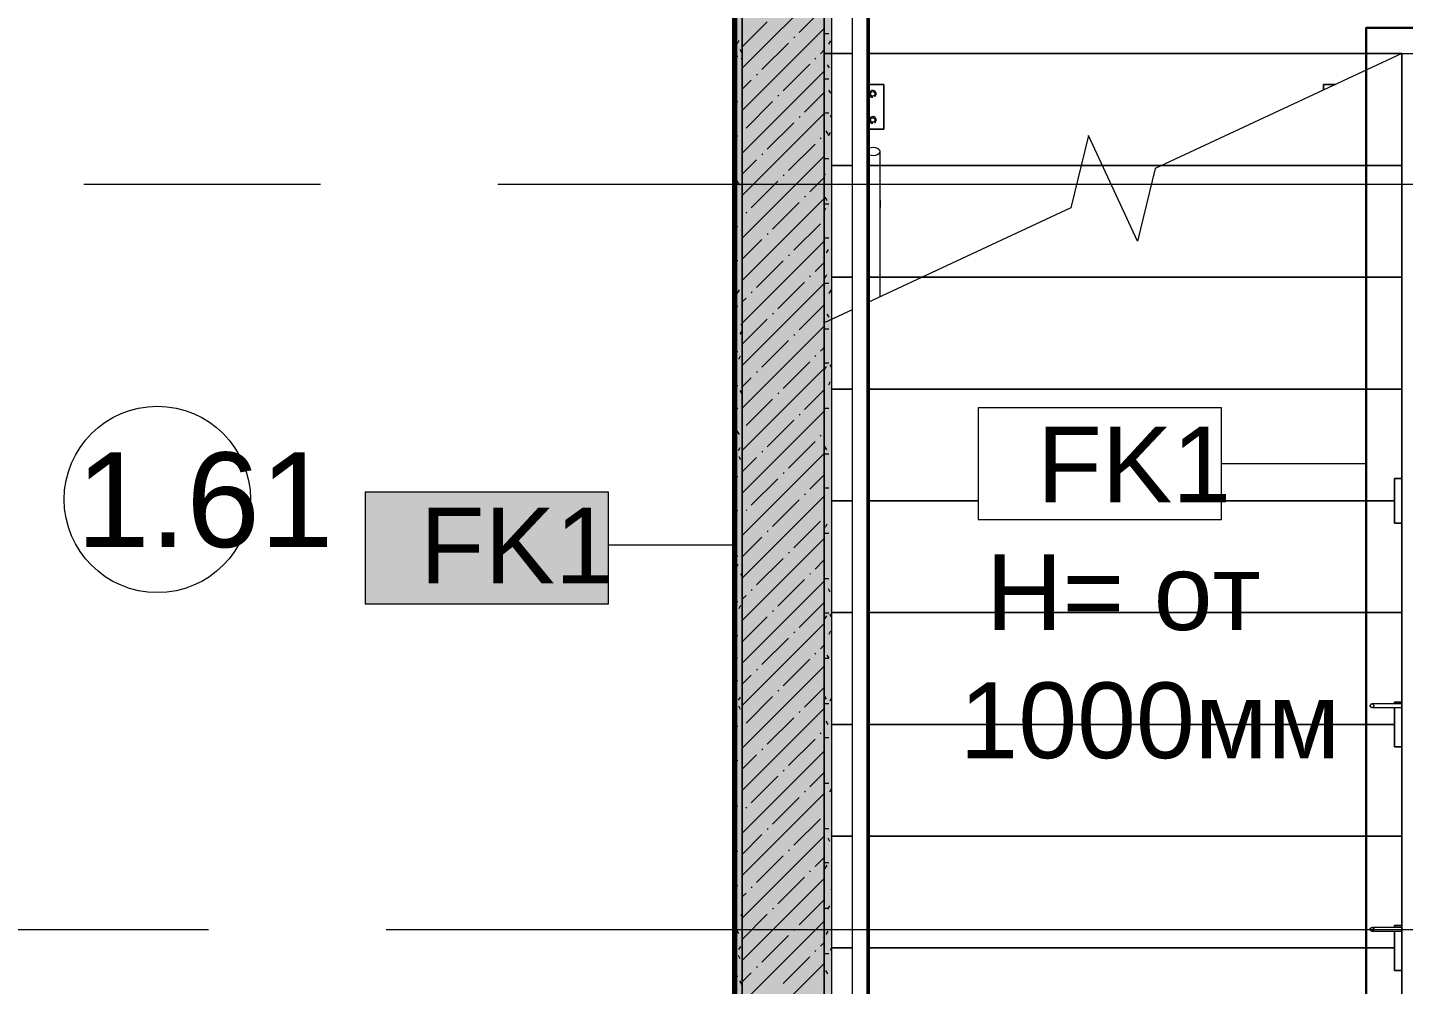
# Model space of a CAD drawing. Header units: millimetres. Extents: x -3817 to 677485, y -22715 to 103890.
# Drawn here: x 119536 to 123228, y 16763 to 19331 of the extents above; entities that cross this region are included whole.
import ezdxf

# ---------------------------------------------------------------- set-up
doc = ezdxf.new("R2010")
doc.units = ezdxf.units.MM
doc.layers.add('PDF _Геометрия', color=7, linetype='Continuous', true_color=0x1d1d1d)
doc.layers.add('PDF _Сплошная заливка', color=7, linetype='Continuous', true_color=0xffffff)
doc.layers.add('PDF _Текст', color=7, linetype='Continuous')
doc.styles.add('PDF GOST-Common', font='arial.ttf')

msp = doc.modelspace()

# ---------------------------------------------------------------- hatches: boundary and pattern name
at = {"layer": 'PDF _Сплошная заливка', "transparency": 33554559}
h = msp.add_hatch(color=256, dxfattribs=at)
h.paths.add_polyline_path([(121673.6, 12511.4), (121693.6, 12511.4), (121693.6, 12711.4), (121681.6, 12711.4), (121679.7, 12656.3), (121673.6, 12656.3)], flags=0)
h.paths.add_polyline_path([(121693.6, 14161.3), (121693.6, 20741.3), (121673.6, 20741.3), (121673.7, 14216.3), (121681.6, 14216.3), (121681.6, 14161.3)], flags=0)
h = msp.add_hatch(color=256, dxfattribs=at)
h.paths.add_polyline_path([(121673.6, 12291.4), (121673.6, 12711.4), (121453.6, 12711.4), (121453.6, 12291.4)], flags=0)
h.paths.add_polyline_path([(121623.6, 14161.3), (121673.6, 14161.3), (121673.6, 15311.3), (121453.6, 15311.3), (121453.6, 14161.3), (121593.6, 14161.3)], flags=0)
h.paths.add_polyline_path([(121465.6, 15811.3), (121673.6, 15811.3), (121673.6, 20511.3), (121453.6, 20511.3), (121453.6, 15811.3)], flags=0)
msp.add_hatch(color=256, dxfattribs=at).paths.add_polyline_path([(121433.6, 15831.3), (121453.6, 15831.3), (121453.6, 20361.3), (121433.6, 20361.3), (121433.6, 15844.4)])

# ---------------------------------------------------------------- linework, layer by layer
at = {"layer": 'PDF _Геометрия', "color": 253, "lineweight": 9, "true_color": 0xaaaaaa}
for points in [[(121453.6, 19059.5), (121453.6, 21326.4), (121453.6, 23826.4)], [(121673.6, 19061.3), (121673.6, 19261.3), (121748.6, 19261.3), (121673.6, 19261.3), (121673.6, 20761.3), (125073.6, 20761.3), (125073.6, 19261.3), (125073.6, 15361.4), (124978.6, 15361.4)], [(121788.6, 19261.3), (123223.6, 19261.3)], [(123223.6, 15621.3), (123223.6, 15661.3), (123223.6, 15961.3), (123223.6, 16261.3), (123223.6, 16561.3), (123223.6, 16861.3), (123223.6, 17161.4), (123223.6, 17461.3), (123223.6, 17761.3), (123223.6, 18061.3), (123223.6, 18361.3), (123223.6, 18661.3), (123223.6, 18961.3), (123223.6, 19261.3), (122561.9, 18952.8), (122514.6, 18758.4), (122382.5, 19041.6), (122335.3, 18847.1), (121788.6, 18592.2)], [(121788.6, 19261.3), (123223.6, 19261.3)], [(123223.6, 19261.3), (121788.6, 19261.3), (123223.6, 19261.3), (123223.6, 18961.3), (123223.6, 18661.3), (123223.6, 18361.3), (123223.6, 18061.3), (123223.6, 17761.3), (123223.6, 17461.3), (123223.6, 17161.4), (123223.6, 16861.3), (123223.6, 16561.3), (123223.6, 16261.3), (123223.6, 15961.3), (123223.6, 15661.3)], [(123223.6, 19261.3), (123523.6, 19261.3)], [(123223.6, 19261.3), (123523.6, 19261.3)], [(119686.4, 18911.3), (120321.4, 18911.3)], [(120797.7, 18911.3), (123003.6, 18911.3), (125503.6, 18911.3)], [(121453.6, 17948.3), (121453.6, 18583.3)], [(121748.4, 18573.5), (121673.6, 18538.6)], [(121453.6, 15884.5), (121453.6, 17472)], [(119386.4, 16911.3), (120021.4, 16911.3)], [(120497.7, 16911.3), (122403.6, 16911.3), (124903.6, 16911.3)]]:
    msp.add_lwpolyline(points, dxfattribs=at)
at = {"layer": 'PDF _Геометрия', "color": 9, "lineweight": 9, "true_color": 0xc0c0c0}
for points in [[(125053.6, 16861.3), (125053.6, 20741.3), (121694.1, 20741.3), (121694.1, 20761.3), (125073.6, 20761.3), (121694.1, 20761.3), (121673.6, 20761.3), (121673.6, 21011.3), (124915.6, 21011.3), (121253.6, 21011.3), (121453.6, 21011.3), (121673.6, 21011.3), (121673.6, 14216.3), (121673.6, 20741.3), (121673.6, 20761.3), (121694.1, 20761.3), (124773.6, 20761.3), (124848.6, 20761.3), (124773.6, 20761.3)], [(121173.6, 15511.3), (118253.6, 15511.3), (118253.6, 16281.4), (118253.6, 15531.3), (118253.6, 15511.3), (121173.6, 15511.3), (121173.6, 15531.3), (121173.6, 15811.3), (121453.6, 15811.3), (121453.6, 15831.3), (121453.6, 20361.3), (121433.6, 20361.3), (120924.2, 20361.3), (120924.2, 20811.3), (120904.2, 20811.3), (119653.6, 20811.3), (119653.6, 20791.3), (119653.6, 20811.3)], [(121681.6, 14161.3), (121693.6, 14161.3), (121693.6, 20729.3)], [(121453.6, 20511.3), (121453.6, 15811.3)]]:
    msp.add_lwpolyline(points, dxfattribs=at)
at = {"layer": 'PDF _Геометрия', "color": 231, "lineweight": 70, "true_color": 0xff80c0}
msp.add_lwpolyline([(119653.6, 20791.3), (119653.6, 20790.3), (120903.2, 20790.3), (120903.2, 20340.3), (120904.2, 20340.3), (121432.6, 20340.3), (121432.6, 15832.3), (121152.6, 15832.3), (121152.6, 15831.3), (121152.6, 15532.4), (118274.6, 15532.4), (118274.6, 16311.3), (118273.6, 16311.3)], dxfattribs=at)
at = {"layer": 'PDF _Геометрия', "color": 231, "lineweight": 30, "true_color": 0xff80c0}
for points in [[(121793.6, 20711.3), (121793.6, 12571.3)], [(124952.6, 15240.3), (123127.6, 15240.3), (123127.6, 19330.4), (123617.6, 19330.4), (123617.6, 15610.3), (124952.6, 15610.3)]]:
    msp.add_lwpolyline(points, dxfattribs=at)
at = {"layer": 'PDF _Геометрия', "color": 231, "lineweight": 9, "true_color": 0xff80c0}
msp.add_lwpolyline([(121173.6, 15831.3), (121432.6, 15831.3), (121433.6, 15831.3), (121433.6, 15844.4), (121433.6, 20340.3), (121433.6, 20341.3), (121420.6, 20341.3), (120904.2, 20341.3)], dxfattribs=at)
at = {"layer": 'PDF _Геометрия', "color": 7, "lineweight": 9}
for points in [[(121433.6, 20340.3), (121433.6, 15844.4), (121433.6, 15831.3)], [(121748.6, 19741.3), (121748.6, 15281.3), (121749.3, 15276.2), (121751.3, 15271.3), (121754.4, 15267.2), (121758.6, 15264), (121763.4, 15262), (121768.6, 15261.3), (121773.8, 15262), (121778.6, 15264), (121782.7, 15267.2), (121785.9, 15271.3), (121787.9, 15276.2), (121788.6, 15281.3), (121788.6, 19741.3)], [(121788.6, 19178.3), (121833.8, 19178.3), (121788.6, 19178.3)], [(121796, 19148.8), (121795.1, 19151), (121794.8, 19153.3), (121795.1, 19155.7), (121796, 19157.8)], [(121788.6, 19058.3), (121833.8, 19058.3), (121788.6, 19058.3)], [(121796, 19078.8), (121795.1, 19081), (121794.8, 19083.3), (121795.1, 19085.7), (121796, 19087.8)], [(121823.8, 18608.6), (121823.8, 18998.7)], [(122739.7, 18161.2), (123127.6, 18161.2)], [(121433.1, 17942.5), (121094.6, 17942.5)], [(123223.6, 17516.3), (123168.6, 17516.3), (123165, 17516.3), (123149.7, 17516.3), (123143.6, 17516.3), (123140.9, 17515.6), (123138.6, 17511.3), (123139.4, 17508.6), (123140.9, 17507.8)], [(123143.6, 17506.3), (123143.8, 17506.3), (123152.2, 17506.3), (123168.6, 17506.3), (123223.6, 17506.3)], [(123223.6, 17516.2), (123223.6, 17516.3), (123223.6, 17516.2), (123223.6, 17515.7), (123223.6, 17514.9), (123223.6, 17513.8), (123223.6, 17512.6), (123223.6, 17511.3), (123223.6, 17510.1), (123223.6, 17508.8), (123223.6, 17507.8), (123223.6, 17507), (123223.6, 17506.5), (123223.6, 17506.3), (123223.6, 17506.5)], [(123223.6, 16916.3), (123168.6, 16916.3), (123165, 16916.3), (123149.7, 16916.3), (123143.6, 16916.3), (123140.9, 16915.6), (123138.6, 16911.3), (123139.4, 16908.6)], [(123223.6, 16916.2), (123223.6, 16916.3), (123223.6, 16916.2), (123223.6, 16915.7), (123223.6, 16914.9), (123223.6, 16913.8), (123223.6, 16912.6), (123223.6, 16911.3), (123223.6, 16910.1), (123223.6, 16908.9), (123223.6, 16907.8), (123223.6, 16907), (123223.6, 16906.5), (123223.6, 16906.3), (123223.6, 16906.5)], [(123143.6, 16906.3), (123143.8, 16906.3), (123152.2, 16906.3), (123168.6, 16906.3), (123223.6, 16906.3)]]:
    msp.add_lwpolyline(points, dxfattribs=at)
at = {"layer": 'PDF _Геометрия', "lineweight": 9}
for points in [[(121453.6, 19222.5), (121673.6, 19442.5)], [(121606.2, 19318.1), (121673.6, 19385.5)], [(121453.6, 19279.5), (121520.7, 19346.6)], [(121453.6, 19108.4), (121673.6, 19328.4)], [(121506.4, 19218.3), (121577.7, 19289.6)], [(121592, 19303.9), (121594.4, 19306.2)], [(121649, 19246.8), (121651.4, 19249.2)], [(121663.3, 19261.1), (121673.6, 19271.4)], [(121453.6, 18994.4), (121673.6, 19214.4)], [(121492.2, 19204.1), (121494.6, 19206.4)], [(121563.5, 19161.3), (121634.7, 19232.6)], [(121453.6, 19165.5), (121477.9, 19189.8)], [(121463.7, 19061.5), (121535, 19132.8)], [(121549.2, 19147), (121551.6, 19149.4)], [(121620.5, 19104.3), (121673.6, 19157.4)], [(121453.6, 18880.3), (121673.6, 19100.3)], [(121606.2, 19090), (121608.6, 19092.4)], [(121520.7, 19004.5), (121592, 19075.8)], [(121577.7, 18947.5), (121649, 19018.7)], [(121663.3, 19033), (121665.6, 19035.4)], [(121453.6, 18766.3), (121673.6, 18986.3)], [(121506.4, 18990.2), (121508.8, 18992.6)], [(121453.6, 18937.4), (121492.2, 18976)], [(121477.9, 18847.7), (121549.2, 18918.9)], [(121563.5, 18933.2), (121565.8, 18935.6)], [(121634.7, 18890.4), (121673.6, 18929.3)], [(121453.6, 18652.2), (121673.6, 18872.2)], [(121620.5, 18876.2), (121622.9, 18878.5)], [(121463.7, 18833.4), (121466, 18835.8)], [(121535, 18790.6), (121606.2, 18861.9)], [(121592, 18733.6), (121663.3, 18804.9)], [(121453.6, 18709.3), (121506.4, 18762.1)], [(121520.7, 18776.4), (121523.1, 18778.8)], [(121453.6, 18538.2), (121673.6, 18758.2)], [(121577.7, 18719.4), (121580.1, 18721.7)], [(121492.2, 18633.8), (121563.5, 18705.1)], [(121649, 18676.6), (121673.6, 18701.2)], [(121549.2, 18576.8), (121620.5, 18648.1)], [(121634.7, 18662.3), (121637.1, 18664.7)], [(121453.6, 18424.1), (121673.6, 18644.1)], [(121477.9, 18619.6), (121480.3, 18621.9)], [(121453.6, 18595.2), (121463.7, 18605.3)], [(121606.2, 18519.8), (121673.6, 18587.1)], [(121453.6, 18481.2), (121520.7, 18548.3)], [(121535, 18562.5), (121537.3, 18564.9)], [(121453.6, 18310.1), (121673.6, 18530.1)], [(121592, 18505.5), (121594.4, 18507.9)], [(121506.4, 18420), (121577.7, 18491.3)], [(121663.3, 18462.7), (121673.6, 18473.1)], [(121563.5, 18363), (121634.7, 18434.2)], [(121649, 18448.5), (121651.4, 18450.9)], [(121453.6, 18196), (121673.6, 18416)], [(121453.6, 18367.1), (121477.9, 18391.5)], [(121492.2, 18405.7), (121494.6, 18408.1)], [(121620.5, 18305.9), (121673.6, 18359)], [(121463.7, 18263.2), (121535, 18334.4)], [(121549.2, 18348.7), (121551.6, 18351.1)], [(121453.6, 18082), (121673.6, 18302)], [(121606.2, 18291.7), (121608.6, 18294)], [(121520.7, 18206.1), (121592, 18277.4)], [(121577.7, 18149.1), (121649, 18220.4)], [(121663.3, 18234.6), (121665.6, 18237)], [(121453.6, 17967.9), (121673.6, 18187.9)], [(121453.6, 18139), (121492.2, 18177.6)], [(121506.4, 18191.9), (121508.8, 18194.3)], [(121563.5, 18134.9), (121565.8, 18137.2)], [(121634.7, 18092.1), (121673.6, 18130.9)], [(121477.9, 18049.3), (121549.2, 18120.6)], [(121453.6, 17853.9), (121673.6, 18073.9)], [(121535, 17992.3), (121606.2, 18063.6)], [(121620.5, 18077.8), (121622.9, 18080.2)], [(121463.7, 18035.1), (121466, 18037.4)], [(121592, 17935.3), (121663.3, 18006.6)], [(121453.6, 17910.9), (121506.4, 17963.8)], [(121453.6, 17739.8), (121673.6, 17959.8)], [(121520.7, 17978), (121523.1, 17980.4)], [(121577.7, 17921), (121580.1, 17923.4)], [(121492.2, 17835.5), (121563.5, 17906.8)], [(121649, 17878.2), (121673.6, 17902.8)], [(121453.6, 17625.8), (121673.6, 17845.8)], [(121549.2, 17778.5), (121620.5, 17849.7)], [(121634.7, 17864), (121637.1, 17866.4)], [(121453.6, 17796.9), (121463.7, 17807)], [(121477.9, 17821.2), (121480.3, 17823.6)], [(121535, 17764.2), (121537.3, 17766.6)], [(121606.2, 17721.4), (121673.6, 17788.8)], [(121453.6, 17682.8), (121520.7, 17749.9)], [(121453.6, 17511.7), (121673.6, 17731.7)], [(121506.4, 17621.6), (121577.7, 17692.9)], [(121592, 17707.2), (121594.4, 17709.5)], [(121649, 17650.1), (121651.4, 17652.5)], [(121663.3, 17664.4), (121673.6, 17674.7)], [(121453.6, 17397.7), (121673.6, 17617.7)], [(121563.5, 17564.6), (121634.7, 17635.9)], [(121453.6, 17568.8), (121477.9, 17593.1)], [(121492.2, 17607.4), (121494.6, 17609.7)], [(121549.2, 17550.4), (121551.6, 17552.7)], [(121620.5, 17507.6), (121673.6, 17560.7)], [(121453.6, 17283.6), (121673.6, 17503.6)], [(121463.7, 17464.8), (121535, 17536.1)], [(121520.7, 17407.8), (121592, 17479.1)], [(121606.2, 17493.3), (121608.6, 17495.7)], [(121663.3, 17436.3), (121665.6, 17438.7)], [(121506.4, 17393.5), (121508.8, 17395.9)], [(121577.7, 17350.8), (121649, 17422)], [(121453.6, 17169.6), (121673.6, 17389.6)], [(121453.6, 17340.7), (121492.2, 17379.3)], [(121477.9, 17251), (121549.2, 17322.3)], [(121563.5, 17336.5), (121565.8, 17338.9)], [(121634.7, 17293.7), (121673.6, 17332.6)], [(121620.5, 17279.5), (121622.9, 17281.9)], [(121453.6, 17055.5), (121673.6, 17275.5)], [(121535, 17193.9), (121606.2, 17265.2)], [(121463.7, 17236.7), (121466, 17239.1)], [(121592, 17136.9), (121663.3, 17208.2)], [(121520.7, 17179.7), (121523.1, 17182.1)], [(121453.6, 17112.6), (121506.4, 17165.4)], [(121453.6, 16941.5), (121673.6, 17161.5)], [(121492.2, 17037.1), (121563.5, 17108.4)], [(121577.7, 17122.7), (121580.1, 17125)], [(121649, 17079.9), (121673.6, 17104.5)], [(121634.7, 17065.6), (121637.1, 17068)], [(121453.6, 16827.4), (121673.6, 17047.4)], [(121477.9, 17022.9), (121480.3, 17025.2)], [(121549.2, 16980.1), (121620.5, 17051.4)], [(121453.6, 16998.5), (121463.7, 17008.6)], [(121606.2, 16923.1), (121673.6, 16990.4)], [(121453.6, 16884.5), (121520.7, 16951.6)], [(121535, 16965.9), (121537.3, 16968.2)], [(121453.6, 16713.4), (121673.6, 16933.4)], [(121506.4, 16823.3), (121577.7, 16894.6)], [(121592, 16908.8), (121594.4, 16911.2)], [(121663.3, 16866.1), (121673.6, 16876.4)], [(121649, 16851.8), (121651.4, 16854.2)], [(121453.6, 16599.3), (121673.6, 16819.3)], [(121492.2, 16809), (121494.6, 16811.4)], [(121563.5, 16766.3), (121634.7, 16837.5)], [(121453.6, 16770.4), (121477.9, 16794.8)]]:
    msp.add_lwpolyline(points, dxfattribs=at)
at = {"layer": 'PDF _Геометрия', "color": 253, "lineweight": 9, "true_color": 0x9b9b9b}
for points in [[(121675.9, 19315.4), (121686, 19315.4)], [(121444.5, 19296.4), (121439.5, 19287.7)], [(121690.2, 19295.3), (121685.2, 19286.6)], [(121433.6, 19254.5), (121442.1, 19254.5)], [(121452.7, 19263.4), (121447.7, 19272.1)], [(121453.6, 19251.2), (121450.6, 19246.1)], [(121693.6, 19272.8), (121693.4, 19273.2)], [(121687.3, 19222.8), (121682.2, 19231.5)], [(121675.9, 19193.5), (121686, 19193.5)], [(121433.6, 19132.5), (121442.1, 19132.5)], [(121691.3, 19154.8), (121686.3, 19163.5)], [(121675.9, 19102.1), (121686, 19102.1)], [(121693.6, 19090), (121690.4, 19095.5)], [(121684.3, 19045.1), (121679.2, 19053.8)], [(121438.5, 19044), (121433.6, 19052.6)], [(121433.6, 19041.1), (121442.1, 19041.1)], [(121689.1, 19049.6), (121684.1, 19040.9)], [(121675.9, 18980.1), (121686, 18980.1)], [(121433.6, 18919.2), (121442.1, 18919.2)], [(121435.2, 18914.6), (121433.6, 18911.8)], [(121446.7, 18908), (121441.7, 18916.7)], [(121677.2, 18935.5), (121673.6, 18941.7)], [(121681.3, 18867.4), (121676.3, 18876.1)], [(121676.9, 18845.5), (121673.6, 18839.8)], [(121675.9, 18858.2), (121686, 18858.2)], [(121433.6, 18797.3), (121442.1, 18797.3)], [(121453.6, 18824.5), (121452.5, 18822.7)], [(121675.9, 18766.8), (121686, 18766.8)], [(121684, 18735.8), (121678.9, 18727.1)], [(121433.6, 18705.8), (121442.1, 18705.8)], [(121434.1, 18668.9), (121433.6, 18667.9)], [(121679.9, 18667.8), (121674.8, 18659.1)], [(121445.3, 18627.3), (121440.3, 18618.6)], [(121675.9, 18644.9), (121686, 18644.9)], [(121691, 18626.2), (121686, 18617.5)], [(121433.6, 18583.9), (121442.1, 18583.9)], [(121686.5, 18553.7), (121681.4, 18562.4)], [(121452.4, 18517.6), (121447.3, 18508.9)], [(121453.6, 18530.3), (121450.9, 18534.9)], [(121675.9, 18522.9), (121686, 18522.9)], [(121433.6, 18462), (121442.1, 18462)], [(121448.3, 18449.6), (121443.3, 18440.9)], [(121675.9, 18431.5), (121686, 18431.5)], [(121693.6, 18419.4), (121689.6, 18426.3)], [(121678.8, 18422.1), (121673.8, 18413.4)], [(121433.6, 18370.5), (121442.1, 18370.5)], [(121453, 18348.5), (121447.9, 18357.2)], [(121689.9, 18380.4), (121684.9, 18371.7)], [(121441.8, 18306.8), (121436.8, 18315.5)], [(121675.9, 18309.6), (121686, 18309.6)], [(121433.6, 18248.6), (121442.1, 18248.6)], [(121445.9, 18238.8), (121440.9, 18247.5)], [(121680.5, 18198.3), (121675.5, 18207)], [(121447.2, 18203.8), (121442.2, 18195.1)], [(121450, 18170.8), (121445, 18179.5)], [(121675.9, 18187.7), (121686, 18187.7)], [(121438.8, 18129.1), (121433.8, 18137.8)], [(121453.6, 18153.9), (121453.3, 18153.5)], [(121433.6, 18126.7), (121442.1, 18126.7)], [(121673.6, 18108.3), (121673.6, 18108.3)], [(121675.9, 18096.2), (121686, 18096.2)], [(121433.6, 18035.3), (121442.1, 18035.3)], [(121434.9, 17999.7), (121433.6, 17997.4)], [(121680.7, 17998.6), (121675.7, 17989.9)], [(121435.8, 17951.4), (121433.6, 17955.3)], [(121675.9, 17974.3), (121686, 17974.3)], [(121433.6, 17913.3), (121442.1, 17913.3)], [(121442, 17890.1), (121437, 17881.4)], [(121453.6, 17859.7), (121450.1, 17865.7)], [(121675.9, 17852.4), (121686, 17852.4)], [(121437.9, 17822), (121433.6, 17814.5)], [(121689.7, 17816.4), (121684.7, 17825.2)], [(121433.6, 17791.4), (121442.1, 17791.4)], [(121449.1, 17780.4), (121444.1, 17771.7)], [(121679.6, 17752.9), (121674.6, 17744.2)], [(121675.9, 17760.9), (121686, 17760.9)], [(121693.6, 17748.8), (121688.8, 17757.1)], [(121433.6, 17700), (121442.1, 17700)], [(121690.7, 17711.3), (121685.7, 17702.6)], [(121693.6, 17687.9), (121692.9, 17689.1)], [(121441, 17637.7), (121436, 17646.4)], [(121675.9, 17639), (121686, 17639)], [(121686.8, 17638.7), (121681.7, 17647.5)], [(121433.6, 17578.1), (121442.1, 17578.1)], [(121675.6, 17597.1), (121673.6, 17600.6)], [(121693.6, 17594.3), (121692.8, 17592.9)], [(121436.8, 17576.3), (121433.6, 17570.6)], [(121448, 17534.7), (121443, 17525.9)], [(121449.2, 17501.6), (121444.2, 17510.3)], [(121679.7, 17529.1), (121674.7, 17537.8)], [(121675.9, 17517.1), (121686, 17517.1)], [(121693.6, 17533.3), (121688.7, 17524.9)], [(121683.8, 17461), (121678.7, 17469.8)], [(121433.6, 17456.1), (121442.1, 17456.1)], [(121675.9, 17425.7), (121686, 17425.7)], [(121433.6, 17364.7), (121442.1, 17364.7)], [(121435, 17282.2), (121433.6, 17284.8)], [(121675.9, 17303.7), (121686, 17303.7)], [(121692.6, 17287.8), (121687.6, 17279.1)], [(121433.6, 17242.8), (121442.1, 17242.8)], [(121675.9, 17181.8), (121686, 17181.8)], [(121438.7, 17152.9), (121433.7, 17144.1)], [(121688.9, 17147.3), (121683.9, 17156)], [(121433.6, 17120.9), (121442.1, 17120.9)], [(121453.6, 17128.2), (121453.4, 17128.5)], [(121680.4, 17083.7), (121675.4, 17075)], [(121675.9, 17090.4), (121686, 17090.4)], [(121433.6, 17029.4), (121442.1, 17029.4)], [(121693.6, 17017.3), (121692.1, 17019.9)], [(121453.6, 16945.3), (121450.4, 16950.8)], [(121675.9, 16968.5), (121686, 16968.5)], [(121687.5, 16974.1), (121682.4, 16965.3)], [(121674.8, 16927.9), (121673.6, 16930)], [(121433.6, 16907.5), (121442.1, 16907.5)], [(121437.6, 16907.1), (121433.6, 16900.1)], [(121444.3, 16900.4), (121439.3, 16909.2)], [(121683.4, 16906), (121678.3, 16897.3)], [(121448.4, 16832.4), (121443.4, 16841.1)], [(121448.8, 16865.5), (121443.8, 16856.8)], [(121675.9, 16846.5), (121686, 16846.5)], [(121693.6, 16862.7), (121689.5, 16855.7)], [(121433.6, 16785.6), (121442.1, 16785.6)], [(121452.5, 16764.4), (121447.4, 16773.1)], [(121683, 16791.9), (121677.9, 16800.6)]]:
    msp.add_lwpolyline(points, dxfattribs=at)
at = {"layer": 'PDF _Геометрия', "color": 253, "lineweight": 9, "true_color": 0xaaaaaa}
for points in [[(121748.6, 19261.3), (121693.6, 19261.3)], [(121748.6, 18961.3), (121693.6, 18961.3)], [(121748.6, 18961.3), (121693.6, 18961.3)], [(122420, 18961.3), (122363, 18961.3), (121788.6, 18961.3), (122363, 18961.3)], [(122363, 18961.3), (121823.8, 18961.3)], [(123223.6, 18961.3), (122580.2, 18961.3), (122420, 18961.3), (122580.2, 18961.3)], [(122580.2, 18961.3), (122420, 18961.3)], [(121748.6, 18661.3), (121693.6, 18661.3)], [(121748.6, 18661.3), (121693.6, 18661.3)], [(123223.6, 18661.3), (121936.9, 18661.3), (121788.6, 18661.3), (121936.9, 18661.3)], [(121936.9, 18661.3), (121823.8, 18661.3)], [(121748.6, 18361.3), (121693.6, 18361.3)], [(123223.6, 18361.3), (121788.6, 18361.3)], [(121748.6, 18061.3), (121693.6, 18061.3)], [(122086.6, 18061.3), (121788.6, 18061.3)], [(123203.6, 18061.3), (122739.7, 18061.3)], [(121748.6, 17761.3), (121693.6, 17761.3)], [(123223.6, 17761.3), (121788.6, 17761.3)], [(121748.6, 17461.3), (121693.6, 17461.3)], [(123203.6, 17461.3), (121788.6, 17461.3)], [(121748.6, 17161.4), (121693.6, 17161.4)], [(123223.6, 17161.4), (121788.6, 17161.4)], [(121748.6, 16861.3), (121693.6, 16861.3)], [(123203.6, 16861.3), (121788.6, 16861.3)]]:
    msp.add_lwpolyline(points, close=True, dxfattribs=at)
at = {"layer": 'PDF _Геометрия', "color": 7, "lineweight": 9}
for points in [[(121833.8, 19178.3), (121833.8, 19058.3)], [(123013.8, 19178.3), (123045.6, 19178.3), (123013.8, 19178.3), (123013.8, 19163.5)], [(121823.8, 18848.3), (121823.8, 18868.3)], [(122739.7, 18311.2), (122086.6, 18311.2), (122086.6, 18011.2), (122739.7, 18011.2)], [(123203.6, 18001.3), (123203.6, 18121.3), (123223.6, 18121.3), (123223.6, 18001.3), (123203.6, 18001.3), (123223.6, 18001.3), (123223.6, 18121.3), (123203.6, 18121.3)], [(121094.6, 18084.4), (120441.4, 18084.4), (120441.4, 17784.4), (121094.6, 17784.4)], [(123203.6, 17515.4), (123203.6, 17521.3), (123223.6, 17521.3), (123223.6, 17401.3), (123203.6, 17401.3), (123223.6, 17401.3), (123223.6, 17521.3), (123203.6, 17521.3)], [(123203.6, 17401.3), (123203.6, 17507.3)], [(123203.6, 16915.4), (123203.6, 16921.3), (123223.6, 16921.3), (123223.6, 16801.3), (123203.6, 16801.3), (123223.6, 16801.3), (123223.6, 16921.3), (123203.6, 16921.3)], [(123203.6, 16801.3), (123203.6, 16907.3)]]:
    msp.add_lwpolyline(points, close=True, dxfattribs=at)
for points in [[(121808.3, 19145.5, 7.595173), (121803.8, 19144.3), (121801.5, 19144.6), (121799.3, 19145.5)], [(121808.3, 19075.5, 7.595173), (121803.8, 19074.3), (121801.5, 19074.6), (121799.3, 19075.5)]]:
    msp.add_lwpolyline(points, format="xyb", dxfattribs=at)
for centre, radius in [((121803.8, 19153.3), 6), ((121803.8, 19083.3), 6), ((119883.9, 18065), 250), ((119883.9, 18065), 250), ((123143.6, 17511.3), 5), ((123143.6, 16911.3), 5)]:
    msp.add_circle(centre, radius, dxfattribs=at)
for centre in [(121803.8, 19153.3), (121803.8, 19083.3)]:
    msp.add_arc(centre, 9, 329.9989, 120.0011, dxfattribs=at)
for ratio, start_param, end_param in [(0.518742, 3.141513, 5.498498), (0.518945, 0.785403, 3.141523)]:
    msp.add_ellipse((121803.8, 18998.7), major_axis=(-20, 0), ratio=ratio, start_param=start_param, end_param=end_param, dxfattribs=at)
at = {"layer": 'PDF _Сплошная заливка', "lineweight": 9, "transparency": 33554559}
msp.add_solid([(121094.6, 18084.4), (120441.4, 18084.4), (121094.6, 17784.4), (120441.4, 17784.4)], dxfattribs=at)

# ---------------------------------------------------------------- texts
at = {"layer": 'PDF _Текст', "color": 250, "true_color": 0x3c3c3c, "attachment_point": 4, "style": 'PDF GOST-Common'}
for s, insert, char_height in [('FK1', (122245, 18158.7), 203.2), ('1.61', (119665.9, 18062.2), 254), ('Н= от', (122108.1, 17814.8), 203.2), ('1000мм', (122036.6, 17470.8), 203.2)]:
    msp.add_mtext(s, dxfattribs=dict(at, insert=insert, char_height=char_height))
at = {"layer": 'PDF _Текст', "insert": (120588.5, 17941), "char_height": 203.2, "attachment_point": 4, "style": 'PDF GOST-Common'}
msp.add_mtext('FK1', dxfattribs=at)

doc.saveas('drawing.dxf')
